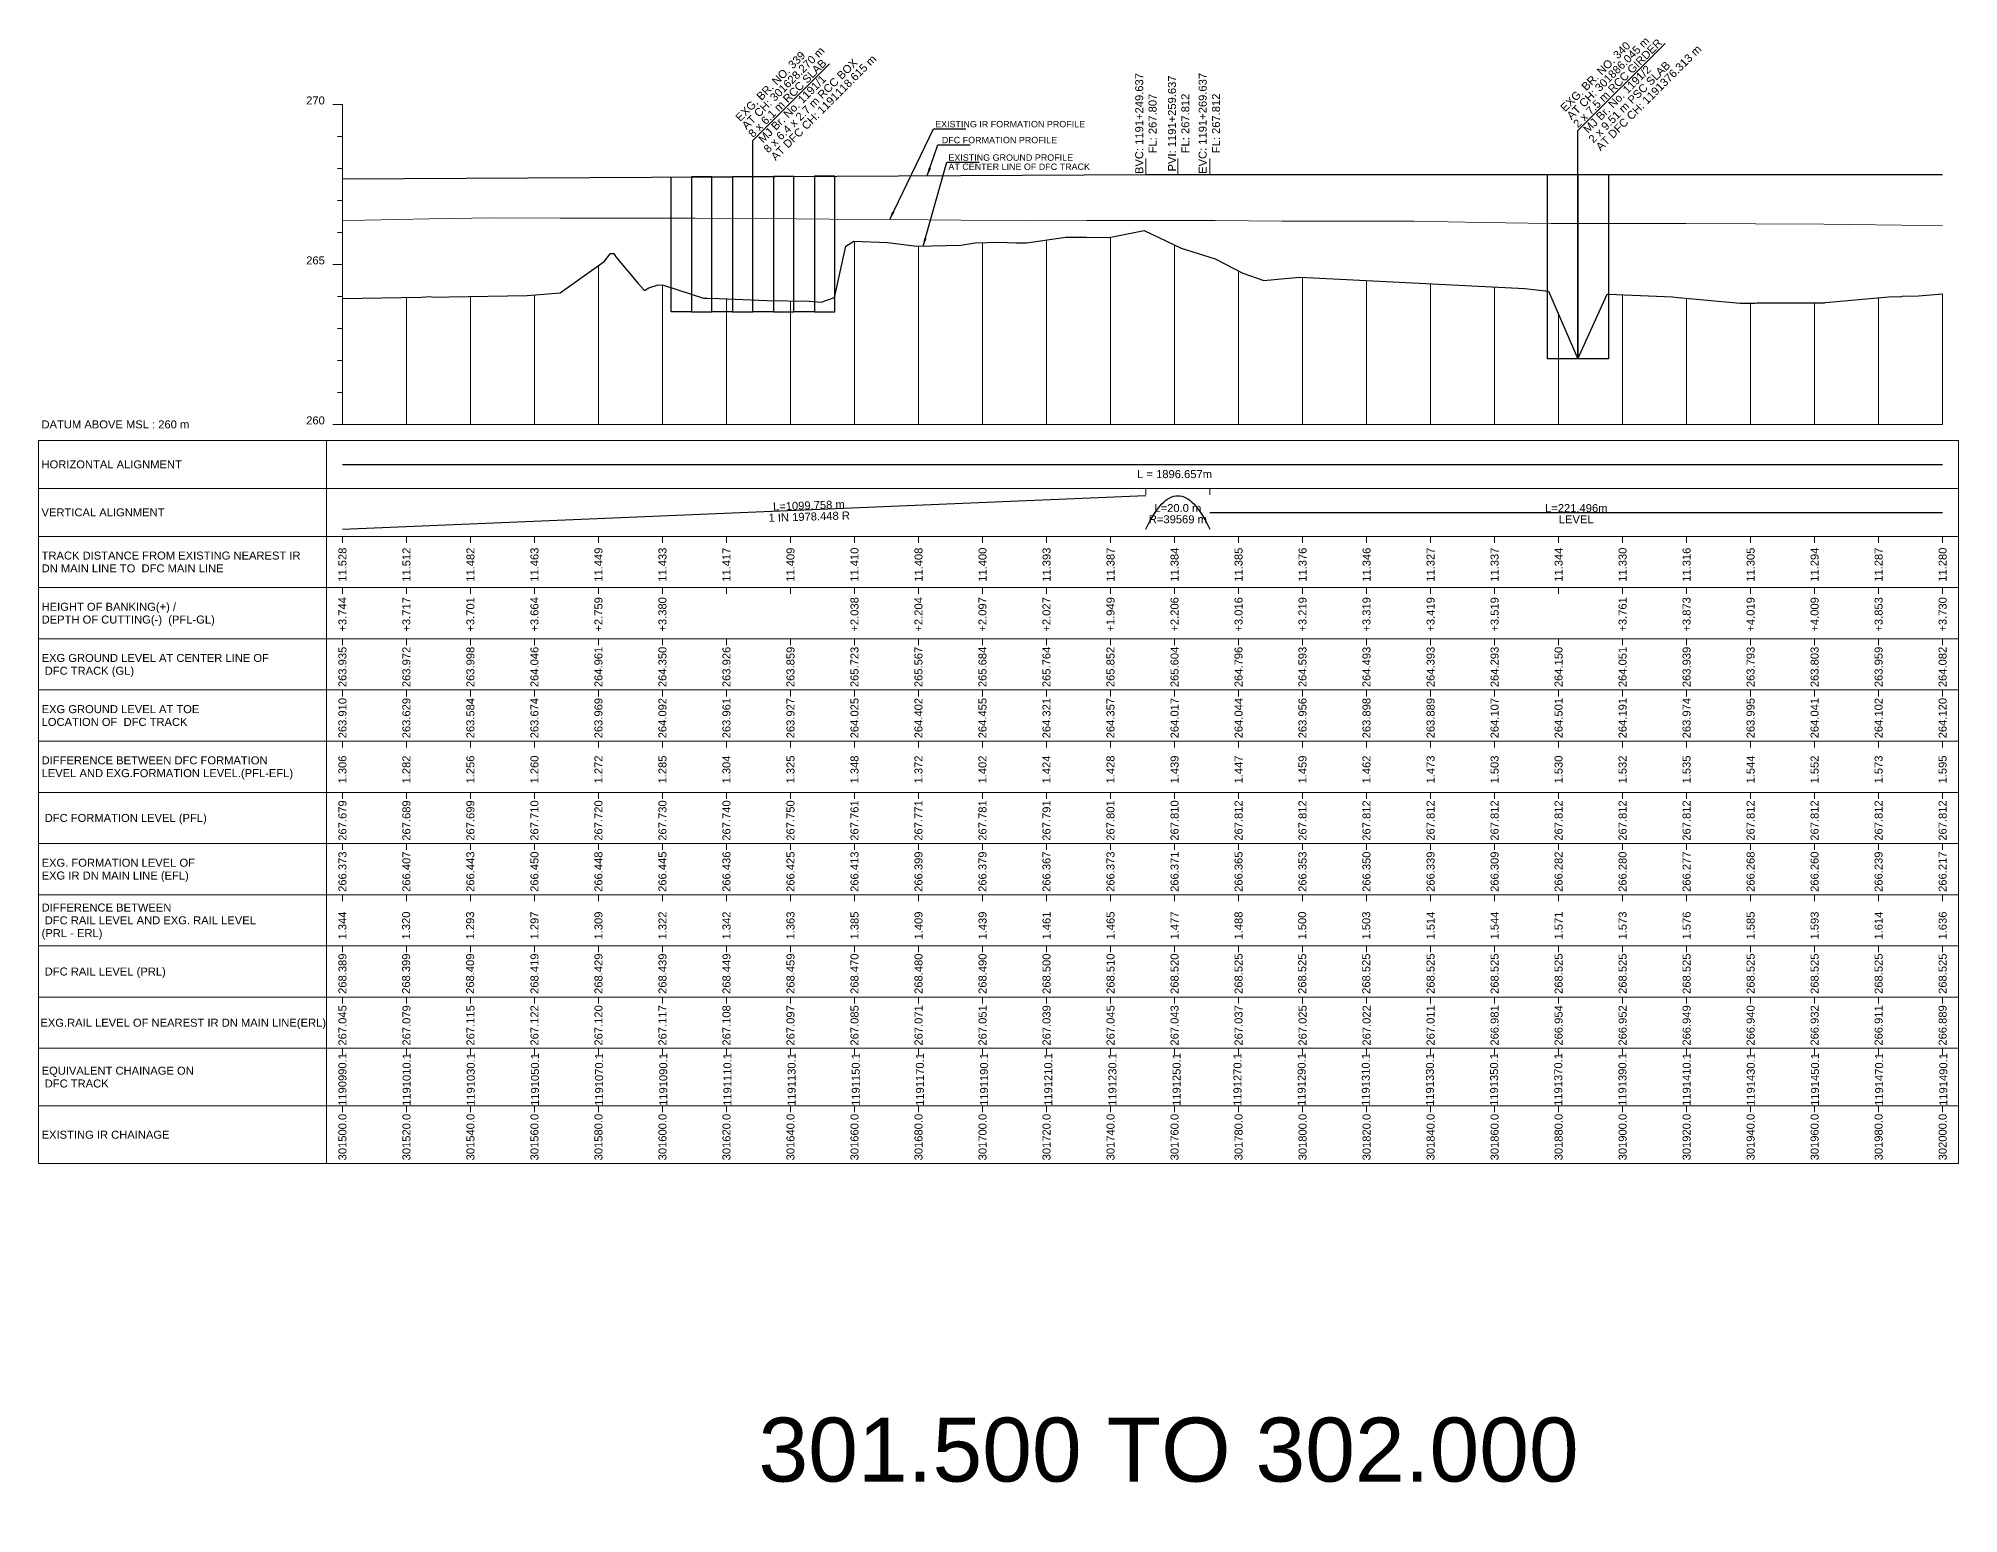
# Model space of a CAD drawing. Header units: metres. Extents: x 4905 to 19505, y -12340 to -11876.
# Drawn here: x 6905 to 7505, y -12340 to -11879 of the extents above; entities that cross this region are included whole.
import ezdxf
from ezdxf.enums import TextEntityAlignment as Align

# ---------------------------------------------------------------- set-up
doc = ezdxf.new("R2010")
doc.units = ezdxf.units.M
doc.header["$MEASUREMENT"] = 0
doc.layers.get('0').update_dxf_attribs({"lineweight": 0})
for name, color, linetype, lineweight in [('C-PROF-LABL-DG', 1, 'Continuous', 25), ('LS BRIDGE INDICATION', 10, 'Continuous', 30), ('LS BVC-PVI-EVC TEXT', 10, 'Continuous', 0), ('LS CUT FILL', 10, 'Continuous', 0), ('LS DATUM', 7, 'Continuous', 0), ('LS DATUM X', 7, 'Continuous', 0), ('LS DATUM Y', 7, 'Continuous', 0), ('LS DIFF. EXG.RL & PRO. RL', 10, 'Continuous', 0), ('LS DIFF. PFL & EFL', 10, 'Continuous', 0), ('LS EXG GL', 7, 'Continuous', 0), ('LS EXG IR CH', 7, 'Continuous', 0), ('LS EXG RL', 7, 'Continuous', 0), ('LS EXG. FL', 7, 'Continuous', 0), ('LS EXG. GL', 7, 'Continuous', 0), ('LS EXG. GL AT PRO. TOE', 7, 'Continuous', 0), ('LS EXG. IR CH', 7, 'Continuous', 0), ('LS EXG. RL', 7, 'Continuous', 0), ('LS FRAME', 7, 'Continuous', 0), ('LS PFL-EFL', 10, 'Continuous', 0), ('LS PRL-ERL', 10, 'Continuous', 0), ('LS PRO FL', 10, 'Continuous', 0), ('LS PRO. CUT & FILL', 10, 'Continuous', 0), ('LS PRO. DFCC CH', 10, 'Continuous', 0), ('LS PRO. FL', 10, 'Continuous', 0), ('LS PRO. RL', 10, 'Continuous', 0), ('LS PROFILE EXG FL', 7, 'Continuous', 25), ('LS PROFILE EXG GL', 7, 'Continuous', 30), ('LS PROFILE PRO FL', 1, 'Continuous', 30), ('LS TICKS', 7, 'Continuous', 0), ('LS TRACK CENTER', 10, 'Continuous', 0), ("LS TRACK CENTER's", 10, 'Continuous', 0), ('Profile Grid', 7, 'Continuous', 0)]:
    doc.layers.add(name, color=color, linetype=linetype, lineweight=lineweight)
for name, color, linetype in [("LS BRIDGE'S", 7, 'Continuous'), ('LS HORIZONTAL ALIGNMENT', 10, 'Continuous'), ('LS VERTICAL ALIGNMENT', 10, 'Continuous'), ('ref text', 3, 'Continuous')]:
    doc.layers.add(name, color=color, linetype=linetype)
doc.styles.add('Arial', font='arial.ttf')
doc.styles.get("Standard").update_dxf_attribs({"font": 'arial.ttf'})
doc.styles.add('Style-Arial', font='arial.ttf')
doc.styles.add('StyleArial', font='arial.ttf')
doc.dimstyles.get("Standard").update_dxf_attribs({"dimtxt": 0.18, "dimasz": 0.18, "dimexe": 0.18, "dimexo": 0.0625, "dimgap": 0.09, "dimtad": 0, "dimtih": 1, "dimtoh": 1, "dimdec": 4, "dimzin": 0, "dimdsep": 46, "dimtxsty": 'Standard', "dimcen": 0.09, "dimadec": 0, "dimazin": 0, "dimtfac": 1, "dimtdec": 4, "dimtofl": 0, "dimtmove": 0, "dimatfit": 3, "dimfxl": 1, "dimtolj": 1, "dimtzin": 0, "dimarcsym": 0})

msp = doc.modelspace()

# ---------------------------------------------------------------- linework, layer by layer
msp.add_lwpolyline([(6905, -12005), (6995, -12005)])
at = {"layer": 'LS BRIDGE INDICATION'}
for points in [[(7102.67, -11922.69), (7109.07, -11922.65), (7109.07, -11964.82), (7102.67, -11964.82)], [(7109.07, -11964.82), (7115.47, -11964.82), (7115.47, -11922.62), (7109.07, -11922.65)], [(7115.47, -11922.62), (7121.87, -11922.59), (7121.87, -11964.82), (7115.47, -11964.82)], [(7121.87, -11964.82), (7128.27, -11964.82), (7128.27, -11922.56), (7121.87, -11922.59)], [(7128.27, -11922.56), (7134.67, -11922.52), (7134.67, -11964.82), (7128.27, -11964.82)], [(7134.67, -11964.82), (7141.07, -11964.82), (7141.07, -11922.49), (7134.67, -11922.52)], [(7141.07, -11922.49), (7147.47, -11922.46), (7147.47, -11964.82), (7141.07, -11964.82)], [(7147.47, -11964.82), (7153.87, -11964.82), (7153.87, -11922.43), (7147.47, -11922.46)], [(7376.51, -11921.88), (7386.04, -11921.88), (7386.04, -11979.53), (7376.51, -11979.53)], [(7386.04, -11921.88), (7395.58, -11921.88), (7395.58, -11979.53), (7386.04, -11979.53)]]:
    msp.add_lwpolyline(points, close=True, dxfattribs=at)
at = {"layer": "LS BRIDGE'S"}
for points in [[(7386.04, -11926.83), (7386.04, -11908.18), (7413.32, -11880.91)], [(7128.27, -11964.82), (7128.27, -11911.24), (7152.16, -11887.36)]]:
    msp.add_lwpolyline(points, dxfattribs=at)
at = {"layer": 'LS BVC-PVI-EVC TEXT'}
for p, q in [((7251.04, -11921.93), (7251.04, -11916.93)), ((7261.04, -11921.88), (7261.04, -11916.88)), ((7271.04, -11921.88), (7271.04, -11916.88))]:
    msp.add_line(p, q, dxfattribs=at)
at = {"layer": 'LS DATUM X', "color": 7, "linetype": 'Continuous', "lineweight": 0}
msp.add_line((7000, -12000), (7499.99, -12000), dxfattribs=at)
at = {"layer": 'LS DATUM Y', "color": 7, "linetype": 'Continuous', "lineweight": 0}
for p, q in [((6997, -11900), (7000, -11900)), ((6997, -11900), (7000, -11900)), ((7000, -12000), (7000, -11900)), ((6998.5, -11910), (7000, -11910)), ((6998.5, -11920), (7000, -11920)), ((6998.5, -11930), (7000, -11930)), ((6998.5, -11940), (7000, -11940)), ((6997, -11950), (7000, -11950)), ((6998.5, -11960), (7000, -11960)), ((6998.5, -11970), (7000, -11970)), ((6998.5, -11980), (7000, -11980)), ((6998.5, -11990), (7000, -11990)), ((6997, -12000), (7000, -12000))]:
    msp.add_line(p, q, dxfattribs=at)
at = {"layer": 'LS FRAME'}
for points in [[(6995, -12231), (6905, -12231), (6905, -12005)], [(6995, -12020), (6905, -12020)], [(6995, -12035), (6905, -12035)], [(6995, -12051), (6905, -12051)], [(6905, -12051), (6995, -12051)], [(6995, -12067), (6905, -12067)], [(6905, -12067), (6995, -12067)], [(6995, -12083), (6905, -12083)], [(6905, -12083), (6995, -12083)], [(6995, -12099), (6905, -12099)], [(6995, -12115), (6905, -12115)], [(6905, -12115), (6995, -12115)], [(6995, -12131), (6905, -12131)], [(6905, -12131), (6995, -12131)], [(6995, -12147), (6905, -12147)], [(6905, -12147), (6995, -12147)], [(6995, -12163), (6905, -12163)], [(6905, -12163), (6995, -12163)], [(6995, -12179), (6905, -12179)], [(6995, -12195), (6905, -12195)], [(6995, -12213), (6905, -12213)]]:
    msp.add_lwpolyline(points, dxfattribs=at)
at = {"layer": 'LS FRAME', "color": 7, "linetype": 'Continuous', "lineweight": 0, "flags": 128}
for points in [[(6995, -12020), (7504.99, -12020), (7504.99, -12005), (6995, -12005), (6995, -12020)], [(6995, -12035), (7504.99, -12035), (7504.99, -12020), (6995, -12020), (6995, -12035)], [(6995, -12051), (7504.99, -12051), (7504.99, -12035), (6995, -12035), (6995, -12051)], [(6995, -12067), (7504.99, -12067), (7504.99, -12051), (6995, -12051), (6995, -12067)], [(6995, -12083), (7504.99, -12083), (7504.99, -12067), (6995, -12067), (6995, -12083)], [(6995, -12099), (7504.99, -12099), (7504.99, -12083), (6995, -12083), (6995, -12099)], [(6995, -12115), (7504.99, -12115), (7504.99, -12099), (6995, -12099), (6995, -12115)], [(6995, -12131), (7504.99, -12131), (7504.99, -12115), (6995, -12115), (6995, -12131)], [(6995, -12147), (7504.99, -12147), (7504.99, -12131), (6995, -12131), (6995, -12147)], [(6995, -12163), (7504.99, -12163), (7504.99, -12147), (6995, -12147), (6995, -12163)], [(6995, -12179), (7504.99, -12179), (7504.99, -12163), (6995, -12163), (6995, -12179)], [(6995, -12195), (7504.99, -12195), (7504.99, -12179), (6995, -12179), (6995, -12195)], [(6995, -12213), (7504.99, -12213), (7504.99, -12195), (6995, -12195), (6995, -12213)], [(6995, -12231), (7504.99, -12231), (7504.99, -12213), (6995, -12213), (6995, -12231)]]:
    msp.add_lwpolyline(points, close=True, dxfattribs=at)
at = {"layer": 'LS HORIZONTAL ALIGNMENT', "flags": 128}
msp.add_lwpolyline([(7000, -12012.5), (7499.99, -12012.5)], dxfattribs=at)
at = {"layer": 'LS PROFILE EXG FL', "lineweight": 0}
msp.add_lwpolyline([(7000, -11936.27), (7007.04, -11936.17), (7027.23, -11935.8), (7047.12, -11935.44), (7068.08, -11935.55), (7088.31, -11935.5), (7110.21, -11935.6), (7131.16, -11935.7), (7152.33, -11935.83), (7172.86, -11935.95), (7193.29, -11936.14), (7213.19, -11936.37), (7232.54, -11936.27), (7251.99, -11936.29), (7272.69, -11936.3), (7293.6, -11936.46), (7314.21, -11936.5), (7334.81, -11936.53), (7356.26, -11936.86), (7377.66, -11937.18), (7419.78, -11937.23), (7441.5, -11937.33), (7462.85, -11937.42), (7487.1, -11937.69), (7500, -11937.83)], dxfattribs=at)
at = {"layer": 'LS PROFILE EXG GL', "flags": 128}
for points in [[(7000, -11960.65), (7024.63, -11960.19), (7026.1, -11960.16), (7027.25, -11959.98), (7028.58, -11960.2), (7033.23, -11960.12), (7057.77, -11959.73), (7057.77, -11959.73), (7068, -11958.84), (7081.77, -11949.14), (7081.77, -11949.14), (7083.79, -11946.64), (7084.78, -11946.58), (7085.45, -11947.66), (7092.45, -11956.02), (7094.34, -11958.18), (7095.69, -11957.33), (7098.69, -11956.42), (7100.34, -11956.52), (7112.81, -11960.53), (7113.96, -11960.6), (7117.68, -11960.64), (7132.59, -11961.29), (7145.82, -11961.52), (7149.56, -11961.82), (7153.73, -11960.36), (7157.3, -11944.34), (7159.81, -11942.76), (7170.34, -11943.13), (7170.34, -11943.13), (7179.5, -11944.34), (7193.27, -11943.99), (7197.72, -11943.22), (7197.72, -11943.22), (7205.24, -11943), (7210.45, -11943.25), (7213.75, -11943.27), (7213.75, -11943.27), (7226.07, -11941.47), (7232.52, -11941.51), (7232.52, -11941.51), (7232.52, -11941.51), (7239.56, -11941.56), (7250.55, -11939.42), (7262.07, -11944.96), (7262.07, -11944.96), (7272.67, -11948.27), (7272.67, -11948.27), (7281.32, -11952.72), (7287.95, -11954.99), (7287.95, -11954.99), (7293.36, -11954.53), (7299.22, -11954.03), (7369.5, -11957.55), (7373.12, -11957.97), (7375.89, -11958.29), (7376.24, -11958.33), (7376.89, -11958.36), (7386.04, -11979.53), (7395.19, -11959.29)], [(7395.19, -11959.3), (7395.32, -11959.31), (7395.62, -11959.29), (7395.62, -11959.29), (7415.6, -11960.17), (7417.35, -11960.38), (7436.77, -11962.08), (7436.77, -11962.08), (7436.79, -11962.08), (7441.44, -11962.07), (7441.92, -11962.05), (7441.92, -11962.05), (7463.1, -11961.96), (7463.1, -11961.96), (7463.36, -11961.95), (7484.22, -11960.01), (7484.22, -11960.01), (7486.97, -11960.1), (7487.49, -11959.93), (7492.47, -11959.79), (7499.99, -11959.18)]]:
    msp.add_lwpolyline(points, dxfattribs=at)
at = {"layer": 'LS PROFILE PRO FL', "flags": 128}
msp.add_lwpolyline([(7000, -11923.21), (7251.04, -11921.93), (7251.47, -11921.93), (7251.89, -11921.93), (7252.32, -11921.92), (7252.74, -11921.92), (7253.17, -11921.92), (7253.6, -11921.92), (7254.02, -11921.92), (7254.45, -11921.92), (7254.87, -11921.91), (7255.3, -11921.91), (7255.72, -11921.91), (7256.15, -11921.91), (7256.57, -11921.91), (7257, -11921.91), (7257.43, -11921.9), (7257.85, -11921.9), (7258.28, -11921.9), (7258.7, -11921.9), (7259.13, -11921.9), (7259.55, -11921.9), (7259.98, -11921.9), (7260.4, -11921.89), (7260.83, -11921.89), (7261.26, -11921.89), (7261.68, -11921.89), (7262.11, -11921.89), (7262.53, -11921.89), (7262.96, -11921.89), (7263.38, -11921.89), (7263.81, -11921.89), (7264.23, -11921.89), (7264.66, -11921.89), (7265.08, -11921.88), (7265.51, -11921.88), (7265.94, -11921.88), (7266.36, -11921.88), (7266.79, -11921.88), (7267.21, -11921.88), (7267.64, -11921.88), (7268.06, -11921.88), (7268.49, -11921.88), (7268.91, -11921.88), (7269.34, -11921.88), (7269.77, -11921.88), (7270.19, -11921.88), (7270.62, -11921.88), (7271.04, -11921.88), (7499.99, -11921.88)], dxfattribs=at)
at = {"layer": 'LS TICKS', "color": 7, "linetype": 'Continuous', "lineweight": 0, "flags": 128}
for points in [[(7251.04, -12022), (7251.04, -12020)], [(7271.04, -12022), (7271.04, -12020)], [(7000, -12037), (7000, -12035)], [(7019.98, -12037), (7019.98, -12035)], [(7039.98, -12037), (7039.98, -12035)], [(7059.99, -12037), (7059.99, -12035)], [(7079.99, -12037), (7079.99, -12035)], [(7099.99, -12037), (7099.99, -12035)], [(7119.99, -12037), (7119.99, -12035)], [(7140, -12037), (7140, -12035)], [(7160, -12037), (7160, -12035)], [(7179.99, -12037), (7179.99, -12035)], [(7199.99, -12037), (7199.99, -12035)], [(7219.99, -12037), (7219.99, -12035)], [(7239.99, -12037), (7239.99, -12035)], [(7260, -12037), (7260, -12035)], [(7280, -12037), (7280, -12035)], [(7299.98, -12037), (7299.98, -12035)], [(7319.98, -12037), (7319.98, -12035)], [(7340, -12037), (7340, -12035)], [(7360, -12037), (7360, -12035)], [(7379.99, -12037), (7379.99, -12035)], [(7399.99, -12037), (7399.99, -12035)], [(7419.99, -12037), (7419.99, -12035)], [(7439.99, -12037), (7439.99, -12035)], [(7459.99, -12037), (7459.99, -12035)], [(7479.99, -12037), (7479.99, -12035)], [(7499.99, -12037), (7499.99, -12035)], [(7000, -12053), (7000, -12051)], [(7019.98, -12053), (7019.98, -12051)], [(7039.98, -12053), (7039.98, -12051)], [(7059.99, -12053), (7059.99, -12051)], [(7079.99, -12053), (7079.99, -12051)], [(7099.99, -12053), (7099.99, -12051)], [(7119.99, -12053), (7119.99, -12051)], [(7140, -12053), (7140, -12051)], [(7160, -12053), (7160, -12051)], [(7179.99, -12053), (7179.99, -12051)], [(7199.99, -12053), (7199.99, -12051)], [(7219.99, -12053), (7219.99, -12051)], [(7239.99, -12053), (7239.99, -12051)], [(7260, -12053), (7260, -12051)], [(7280, -12053), (7280, -12051)], [(7299.98, -12053), (7299.98, -12051)], [(7319.98, -12053), (7319.98, -12051)], [(7340, -12053), (7340, -12051)], [(7360, -12053), (7360, -12051)], [(7379.99, -12053), (7379.99, -12051)], [(7399.99, -12053), (7399.99, -12051)], [(7419.99, -12053), (7419.99, -12051)], [(7439.99, -12053), (7439.99, -12051)], [(7459.99, -12053), (7459.99, -12051)], [(7479.99, -12053), (7479.99, -12051)], [(7499.99, -12053), (7499.99, -12051)], [(7000, -12069), (7000, -12067)], [(7019.98, -12069), (7019.98, -12067)], [(7039.98, -12069), (7039.98, -12067)], [(7059.99, -12069), (7059.99, -12067)], [(7079.99, -12069), (7079.99, -12067)], [(7099.99, -12069), (7099.99, -12067)], [(7119.99, -12069), (7119.99, -12067)], [(7140, -12069), (7140, -12067)], [(7160, -12069), (7160, -12067)], [(7179.99, -12069), (7179.99, -12067)], [(7199.99, -12069), (7199.99, -12067)], [(7219.99, -12069), (7219.99, -12067)], [(7239.99, -12069), (7239.99, -12067)], [(7260, -12069), (7260, -12067)], [(7280, -12069), (7280, -12067)], [(7299.98, -12069), (7299.98, -12067)], [(7319.98, -12069), (7319.98, -12067)], [(7340, -12069), (7340, -12067)], [(7360, -12069), (7360, -12067)], [(7379.99, -12069), (7379.99, -12067)], [(7399.99, -12069), (7399.99, -12067)], [(7419.99, -12069), (7419.99, -12067)], [(7439.99, -12069), (7439.99, -12067)], [(7459.99, -12069), (7459.99, -12067)], [(7479.99, -12069), (7479.99, -12067)], [(7499.99, -12069), (7499.99, -12067)], [(7000, -12085), (7000, -12083)], [(7019.98, -12085), (7019.98, -12083)], [(7039.98, -12085), (7039.98, -12083)], [(7059.99, -12085), (7059.99, -12083)], [(7079.99, -12085), (7079.99, -12083)], [(7099.99, -12085), (7099.99, -12083)], [(7119.99, -12085), (7119.99, -12083)], [(7140, -12085), (7140, -12083)], [(7160, -12085), (7160, -12083)], [(7179.99, -12085), (7179.99, -12083)], [(7199.99, -12085), (7199.99, -12083)], [(7219.99, -12085), (7219.99, -12083)], [(7239.99, -12085), (7239.99, -12083)], [(7260, -12085), (7260, -12083)], [(7280, -12085), (7280, -12083)], [(7299.98, -12085), (7299.98, -12083)], [(7319.98, -12085), (7319.98, -12083)], [(7340, -12085), (7340, -12083)], [(7360, -12085), (7360, -12083)], [(7379.99, -12085), (7379.99, -12083)], [(7399.99, -12085), (7399.99, -12083)], [(7419.99, -12085), (7419.99, -12083)], [(7439.99, -12085), (7439.99, -12083)], [(7459.99, -12085), (7459.99, -12083)], [(7479.99, -12085), (7479.99, -12083)], [(7499.99, -12085), (7499.99, -12083)], [(7000, -12101), (7000, -12099)], [(7019.98, -12101), (7019.98, -12099)], [(7039.98, -12101), (7039.98, -12099)], [(7059.99, -12101), (7059.99, -12099)], [(7079.99, -12101), (7079.99, -12099)], [(7099.99, -12101), (7099.99, -12099)], [(7119.99, -12101), (7119.99, -12099)], [(7140, -12101), (7140, -12099)], [(7160, -12101), (7160, -12099)], [(7179.99, -12101), (7179.99, -12099)], [(7199.99, -12101), (7199.99, -12099)], [(7219.99, -12101), (7219.99, -12099)], [(7239.99, -12101), (7239.99, -12099)], [(7260, -12101), (7260, -12099)], [(7280, -12101), (7280, -12099)], [(7299.98, -12101), (7299.98, -12099)], [(7319.98, -12101), (7319.98, -12099)], [(7340, -12101), (7340, -12099)], [(7360, -12101), (7360, -12099)], [(7379.99, -12101), (7379.99, -12099)], [(7399.99, -12101), (7399.99, -12099)], [(7419.99, -12101), (7419.99, -12099)], [(7439.99, -12101), (7439.99, -12099)], [(7459.99, -12101), (7459.99, -12099)], [(7479.99, -12101), (7479.99, -12099)], [(7499.99, -12101), (7499.99, -12099)], [(7000, -12117), (7000, -12115)], [(7019.98, -12117), (7019.98, -12115)], [(7039.98, -12117), (7039.98, -12115)], [(7059.99, -12117), (7059.99, -12115)], [(7079.99, -12117), (7079.99, -12115)], [(7099.99, -12117), (7099.99, -12115)], [(7119.99, -12117), (7119.99, -12115)], [(7140, -12117), (7140, -12115)], [(7160, -12117), (7160, -12115)], [(7179.99, -12117), (7179.99, -12115)], [(7199.99, -12117), (7199.99, -12115)], [(7219.99, -12117), (7219.99, -12115)], [(7239.99, -12117), (7239.99, -12115)], [(7260, -12117), (7260, -12115)], [(7280, -12117), (7280, -12115)], [(7299.98, -12117), (7299.98, -12115)], [(7319.98, -12117), (7319.98, -12115)], [(7340, -12117), (7340, -12115)], [(7360, -12117), (7360, -12115)], [(7379.99, -12117), (7379.99, -12115)], [(7399.99, -12117), (7399.99, -12115)], [(7419.99, -12117), (7419.99, -12115)], [(7439.99, -12117), (7439.99, -12115)], [(7459.99, -12117), (7459.99, -12115)], [(7479.99, -12117), (7479.99, -12115)], [(7499.99, -12117), (7499.99, -12115)], [(7000, -12133), (7000, -12131)], [(7019.98, -12133), (7019.98, -12131)], [(7039.98, -12133), (7039.98, -12131)], [(7059.99, -12133), (7059.99, -12131)], [(7079.99, -12133), (7079.99, -12131)], [(7099.99, -12133), (7099.99, -12131)], [(7119.99, -12133), (7119.99, -12131)], [(7140, -12133), (7140, -12131)], [(7160, -12133), (7160, -12131)], [(7179.99, -12133), (7179.99, -12131)], [(7199.99, -12133), (7199.99, -12131)], [(7219.99, -12133), (7219.99, -12131)], [(7239.99, -12133), (7239.99, -12131)], [(7260, -12133), (7260, -12131)], [(7280, -12133), (7280, -12131)], [(7299.98, -12133), (7299.98, -12131)], [(7319.98, -12133), (7319.98, -12131)], [(7340, -12133), (7340, -12131)], [(7360, -12133), (7360, -12131)], [(7379.99, -12133), (7379.99, -12131)], [(7399.99, -12133), (7399.99, -12131)], [(7419.99, -12133), (7419.99, -12131)], [(7439.99, -12133), (7439.99, -12131)], [(7459.99, -12133), (7459.99, -12131)], [(7479.99, -12133), (7479.99, -12131)], [(7499.99, -12133), (7499.99, -12131)], [(7000, -12149), (7000, -12147)], [(7019.98, -12149), (7019.98, -12147)], [(7039.98, -12149), (7039.98, -12147)], [(7059.99, -12149), (7059.99, -12147)], [(7079.99, -12149), (7079.99, -12147)], [(7099.99, -12149), (7099.99, -12147)], [(7119.99, -12149), (7119.99, -12147)], [(7140, -12149), (7140, -12147)], [(7160, -12149), (7160, -12147)], [(7179.99, -12149), (7179.99, -12147)], [(7199.99, -12149), (7199.99, -12147)], [(7219.99, -12149), (7219.99, -12147)], [(7239.99, -12149), (7239.99, -12147)], [(7260, -12149), (7260, -12147)], [(7280, -12149), (7280, -12147)], [(7299.98, -12149), (7299.98, -12147)], [(7319.98, -12149), (7319.98, -12147)], [(7340, -12149), (7340, -12147)], [(7360, -12149), (7360, -12147)], [(7379.99, -12149), (7379.99, -12147)], [(7399.99, -12149), (7399.99, -12147)], [(7419.99, -12149), (7419.99, -12147)], [(7439.99, -12149), (7439.99, -12147)], [(7459.99, -12149), (7459.99, -12147)], [(7479.99, -12149), (7479.99, -12147)], [(7499.99, -12149), (7499.99, -12147)], [(7000, -12165), (7000, -12163)], [(7019.98, -12165), (7019.98, -12163)], [(7039.98, -12165), (7039.98, -12163)], [(7059.99, -12165), (7059.99, -12163)], [(7079.99, -12165), (7079.99, -12163)], [(7099.99, -12165), (7099.99, -12163)], [(7119.99, -12165), (7119.99, -12163)], [(7140, -12165), (7140, -12163)], [(7160, -12165), (7160, -12163)], [(7179.99, -12165), (7179.99, -12163)], [(7199.99, -12165), (7199.99, -12163)], [(7219.99, -12165), (7219.99, -12163)], [(7239.99, -12165), (7239.99, -12163)], [(7260, -12165), (7260, -12163)], [(7280, -12165), (7280, -12163)], [(7299.98, -12165), (7299.98, -12163)], [(7319.98, -12165), (7319.98, -12163)], [(7340, -12165), (7340, -12163)], [(7360, -12165), (7360, -12163)], [(7379.99, -12165), (7379.99, -12163)], [(7399.99, -12165), (7399.99, -12163)], [(7419.99, -12165), (7419.99, -12163)], [(7439.99, -12165), (7439.99, -12163)], [(7459.99, -12165), (7459.99, -12163)], [(7479.99, -12165), (7479.99, -12163)], [(7499.99, -12165), (7499.99, -12163)], [(7000, -12181), (7000, -12179)], [(7019.98, -12181), (7019.98, -12179)], [(7039.98, -12181), (7039.98, -12179)], [(7059.99, -12181), (7059.99, -12179)], [(7079.99, -12181), (7079.99, -12179)], [(7099.99, -12181), (7099.99, -12179)], [(7119.99, -12181), (7119.99, -12179)], [(7140, -12181), (7140, -12179)], [(7160, -12181), (7160, -12179)], [(7179.99, -12181), (7179.99, -12179)], [(7199.99, -12181), (7199.99, -12179)], [(7219.99, -12181), (7219.99, -12179)], [(7239.99, -12181), (7239.99, -12179)], [(7260, -12181), (7260, -12179)], [(7280, -12181), (7280, -12179)], [(7299.98, -12181), (7299.98, -12179)], [(7319.98, -12181), (7319.98, -12179)], [(7340, -12181), (7340, -12179)], [(7360, -12181), (7360, -12179)], [(7379.99, -12181), (7379.99, -12179)], [(7399.99, -12181), (7399.99, -12179)], [(7419.99, -12181), (7419.99, -12179)], [(7439.99, -12181), (7439.99, -12179)], [(7459.99, -12181), (7459.99, -12179)], [(7479.99, -12181), (7479.99, -12179)], [(7499.99, -12181), (7499.99, -12179)], [(7000, -12197), (7000, -12195)], [(7019.98, -12197), (7019.98, -12195)], [(7039.98, -12197), (7039.98, -12195)], [(7059.99, -12197), (7059.99, -12195)], [(7079.99, -12197), (7079.99, -12195)], [(7099.99, -12197), (7099.99, -12195)], [(7119.99, -12197), (7119.99, -12195)], [(7140, -12197), (7140, -12195)], [(7160, -12197), (7160, -12195)], [(7179.99, -12197), (7179.99, -12195)], [(7199.99, -12197), (7199.99, -12195)], [(7219.99, -12197), (7219.99, -12195)], [(7239.99, -12197), (7239.99, -12195)], [(7260, -12197), (7260, -12195)], [(7280, -12197), (7280, -12195)], [(7299.98, -12197), (7299.98, -12195)], [(7319.98, -12197), (7319.98, -12195)], [(7340, -12197), (7340, -12195)], [(7360, -12197), (7360, -12195)], [(7379.99, -12197), (7379.99, -12195)], [(7399.99, -12197), (7399.99, -12195)], [(7419.99, -12197), (7419.99, -12195)], [(7439.99, -12197), (7439.99, -12195)], [(7459.99, -12197), (7459.99, -12195)], [(7479.99, -12197), (7479.99, -12195)], [(7499.99, -12197), (7499.99, -12195)], [(7000, -12215), (7000, -12213)], [(7019.98, -12215), (7019.98, -12213)], [(7039.98, -12215), (7039.98, -12213)], [(7059.99, -12215), (7059.99, -12213)], [(7079.99, -12215), (7079.99, -12213)], [(7099.99, -12215), (7099.99, -12213)], [(7119.99, -12215), (7119.99, -12213)], [(7140, -12215), (7140, -12213)], [(7160, -12215), (7160, -12213)], [(7179.99, -12215), (7179.99, -12213)], [(7199.99, -12215), (7199.99, -12213)], [(7219.99, -12215), (7219.99, -12213)], [(7239.99, -12215), (7239.99, -12213)], [(7260, -12215), (7260, -12213)], [(7280, -12215), (7280, -12213)], [(7299.98, -12215), (7299.98, -12213)], [(7319.98, -12215), (7319.98, -12213)], [(7340, -12215), (7340, -12213)], [(7360, -12215), (7360, -12213)], [(7379.99, -12215), (7379.99, -12213)], [(7399.99, -12215), (7399.99, -12213)], [(7419.99, -12215), (7419.99, -12213)], [(7439.99, -12215), (7439.99, -12213)], [(7459.99, -12215), (7459.99, -12213)], [(7479.99, -12215), (7479.99, -12213)], [(7499.99, -12215), (7499.99, -12213)]]:
    msp.add_lwpolyline(points, dxfattribs=at)
at = {"layer": 'LS VERTICAL ALIGNMENT', "flags": 128}
for points in [[(7000, -12032.75), (7251.04, -12022.25)], [(7251.04, -12032.75), (7251.67, -12031.48), (7252.29, -12030.29), (7252.92, -12029.18), (7253.54, -12028.16), (7254.17, -12027.21), (7254.79, -12026.35), (7255.42, -12025.57), (7256.04, -12024.87), (7256.67, -12024.26), (7257.29, -12023.73), (7257.92, -12023.28), (7258.54, -12022.91), (7259.17, -12022.62), (7259.79, -12022.41), (7260.42, -12022.29), (7261.67, -12022.29), (7262.29, -12022.41), (7262.92, -12022.62), (7263.54, -12022.91), (7264.17, -12023.28), (7264.79, -12023.73), (7265.42, -12024.26), (7266.04, -12024.87), (7266.67, -12025.57), (7267.29, -12026.35), (7267.92, -12027.21), (7268.54, -12028.16), (7269.17, -12029.18), (7269.79, -12030.29), (7270.42, -12031.48), (7271.04, -12032.75)], [(7271.04, -12027.5), (7499.99, -12027.5)]]:
    msp.add_lwpolyline(points, dxfattribs=at)
at = {"layer": 'Profile Grid', "flags": 128}
for points in [[(7160, -12000), (7160, -11942.77)], [(7179.99, -12000), (7179.99, -11944.33)], [(7199.99, -12000), (7199.99, -11943.16)], [(7219.99, -12000), (7219.99, -11942.36)], [(7239.99, -12000), (7239.99, -11941.48)], [(7260, -12000), (7260, -11943.96)], [(7079.99, -12000), (7079.99, -11950.39)], [(7099.99, -12000), (7099.99, -11956.5)], [(7280, -12000), (7280, -11952.04)], [(7299.98, -12000), (7299.98, -11954.07)], [(7319.98, -12000), (7319.98, -11955.07)], [(7340, -12000), (7340, -11956.07)], [(7360, -12000), (7360, -11957.07)], [(7019.98, -12000), (7019.98, -11960.28)], [(7039.98, -12000), (7039.98, -11960.02)], [(7059.99, -12000), (7059.99, -11959.54)], [(7119.99, -12000), (7119.99, -11960.74)], [(7140, -12000), (7140, -11961.41)], [(7399.99, -12000), (7399.99, -11959.49)], [(7419.99, -12000), (7419.99, -11960.61)], [(7439.99, -12000), (7439.99, -11962.07)], [(7459.99, -12000), (7459.99, -11961.97)], [(7479.99, -12000), (7479.99, -11960.41)], [(7499.99, -12000), (7499.99, -11959.18)], [(7379.99, -12000), (7379.99, -11965.52)], [(7000, -12000), (7000, -11969.87)]]:
    msp.add_lwpolyline(points, dxfattribs=at)

# ---------------------------------------------------------------- texts
at = {"layer": 'C-PROF-LABL-DG', "color": 1, "linetype": 'Continuous', "lineweight": 25, "char_height": 2.5, "attachment_point": 5, "rotation": 90, "style": 'Arial'}
for s, insert in [('BVC: 1191+249.637\\PFL: 267.807', (7251.07, -11905.98)), ('PVI: 1191+259.637\\PFL: 267.812', (7261.3, -11905.95)), ('EVC: 1191+269.637\\PFL: 267.812', (7270.89, -11905.93))]:
    msp.add_mtext(s, dxfattribs=dict(at, insert=insert))
at = {"layer": "LS BRIDGE'S"}
for s, p in [('AT CH: 301886.045 m', (7384.07, -11904.97)), ('2 x 7.5 m RCC GIRDER', (7386.07, -11907.47)), ('EXG. BR. NO. 339', (7124.29, -11905.53)), ('AT CH: 301628.270 m', (7126.29, -11908.03)), ('8 x 6.1 m RCC SLAB', (7128.29, -11910.53)), ('EXG. BR. NO. 340', (7382.07, -11902.47))]:
    msp.add_text(s, height=2.5, rotation=45, dxfattribs=at).set_placement(p)
at = {"layer": "LS BRIDGE'S", "color": 10}
for s, p in [('8 x 6.4 x 2.7 m RCC BOX', (7133.07, -11915.34)), ('AT DFC CH: 1191118.615 m', (7135.37, -11917.74)), ('AT DFC CH: 1191376.313 m', (7393.14, -11914.68)), (' MJ Br. No. 1191/1', (7130.77, -11912.94)), (' MJ Br. No. 1191/2', (7388.54, -11909.88)), ('2 x 9.51 m PSC SLAB', (7390.84, -11912.28))]:
    msp.add_text(s, height=2.5, rotation=45, dxfattribs=at).set_placement(p)
at = {"layer": 'LS CUT FILL', "style": 'Style-Arial'}
for s, p in [('+3.744', (7000, -12054)), ('+3.717', (7019.98, -12054)), ('+3.701', (7039.98, -12054)), ('+3.664', (7059.99, -12054)), ('+2.759', (7079.99, -12054)), ('+3.380', (7099.99, -12054)), ('+2.038', (7160, -12054)), ('+2.204', (7179.99, -12054)), ('+2.097', (7199.99, -12054)), ('+2.027', (7219.99, -12054)), ('+1.949', (7239.99, -12054)), ('+2.206', (7260, -12054)), ('+3.016', (7280, -12054)), ('+3.219', (7299.98, -12054)), ('+3.319', (7319.98, -12054)), ('+3.419', (7340, -12054)), ('+3.519', (7360, -12054)), ('+3.761', (7399.99, -12054)), ('+3.873', (7419.99, -12054)), ('+4.019', (7439.99, -12054)), ('+4.009', (7459.99, -12054)), ('+3.853', (7479.99, -12054)), ('+3.730', (7499.99, -12054))]:
    msp.add_text(s, height=2.5, rotation=90, dxfattribs=at).set_placement(p, align=Align.MIDDLE_RIGHT)
at = {"layer": 'LS DATUM', "color": 7, "style": 'StyleArial'}
msp.add_text('DATUM ABOVE MSL : 260 m', height=2.5, rotation=0.00003, dxfattribs=at).set_placement((6905.97, -12000), align=Align.MIDDLE_LEFT)
at = {"layer": 'LS DATUM Y', "color": 7, "lineweight": 0, "style": 'Style-Arial'}
for s, p in [('270', (6994.5, -11900)), ('270', (6994.5, -11900)), ('265', (6994.5, -11950)), ('260', (6994.5, -12000))]:
    msp.add_text(s, height=2.5, dxfattribs=at).set_placement(p, align=Align.RIGHT)
at = {"layer": 'LS DIFF. EXG.RL & PRO. RL', "color": 10, "style": 'StyleArial'}
for s, p in [('DIFFERENCE BETWEEN ', (6906, -12151)), (' DFC RAIL LEVEL AND EXG. RAIL LEVEL ', (6906, -12155)), ('(PRL - ERL)', (6906, -12159))]:
    msp.add_text(s, height=2.5, rotation=0.00003, dxfattribs=at).set_placement(p, align=Align.MIDDLE_LEFT)
at = {"layer": 'LS DIFF. PFL & EFL', "color": 10, "style": 'StyleArial'}
for s, p in [('DIFFERENCE BETWEEN DFC FORMATION ', (6906, -12105)), ('LEVEL AND EXG.FORMATION LEVEL.(PFL-EFL)', (6906, -12109))]:
    msp.add_text(s, height=2.5, rotation=0.00003, dxfattribs=at).set_placement(p, align=Align.MIDDLE_LEFT)
at = {"layer": 'LS EXG GL', "style": 'Style-Arial'}
for s, p in [('263.935', (7000, -12069.5)), ('263.972', (7019.98, -12069.5)), ('263.998', (7039.98, -12069.5)), ('264.046', (7059.99, -12069.5)), ('264.961', (7079.99, -12069.5)), ('264.350', (7099.99, -12069.5)), ('263.926', (7119.99, -12069.5)), ('263.859', (7140, -12069.5)), ('265.723', (7160, -12069.5)), ('265.567', (7179.99, -12069.5)), ('265.684', (7199.99, -12069.5)), ('265.764', (7219.99, -12069.5)), ('265.852', (7239.99, -12069.5)), ('265.604', (7260, -12069.5)), ('264.796', (7280, -12069.5)), ('264.593', (7299.98, -12069.5)), ('264.493', (7319.98, -12069.5)), ('264.393', (7340, -12069.5)), ('264.293', (7360, -12069.5)), ('264.150', (7379.99, -12069.5)), ('264.051', (7399.99, -12069.5)), ('263.939', (7419.99, -12069.5)), ('263.793', (7439.99, -12069.5)), ('263.803', (7459.99, -12069.5)), ('263.959', (7479.99, -12069.5)), ('264.082', (7499.99, -12069.5))]:
    msp.add_text(s, height=2.5, rotation=90, dxfattribs=at).set_placement(p, align=Align.MIDDLE_RIGHT)
at = {"layer": 'LS EXG IR CH', "lineweight": 0, "style": 'Style-Arial'}
for s, p in [('301500.0', (7000, -12215.47)), ('301520.0', (7020, -12215.47)), ('301540.0', (7040, -12215.47)), ('301560.0', (7060, -12215.47)), ('301580.0', (7080, -12215.47)), ('301600.0', (7100, -12215.47)), ('301620.0', (7120, -12215.47)), ('301640.0', (7140, -12215.47)), ('301660.0', (7160, -12215.47)), ('301680.0', (7180, -12215.47)), ('301700.0', (7200, -12215.47)), ('301720.0', (7220, -12215.47)), ('301740.0', (7240, -12215.47)), ('301760.0', (7260, -12215.47)), ('301780.0', (7280, -12215.47)), ('301800.0', (7300, -12215.47)), ('301820.0', (7320, -12215.47)), ('301840.0', (7340, -12215.47)), ('301860.0', (7360, -12215.47)), ('301880.0', (7380, -12215.47)), ('301900.0', (7400, -12215.47)), ('301920.0', (7420, -12215.47)), ('301940.0', (7440, -12215.47)), ('301960.0', (7460, -12215.47)), ('301980.0', (7480, -12215.47)), ('302000.0', (7500, -12215.47))]:
    msp.add_text(s, height=2.5, rotation=90, dxfattribs=at).set_placement(p, align=Align.MIDDLE_RIGHT)
at = {"layer": 'LS EXG RL', "style": 'Style-Arial'}
for s, p in [('267.045', (7000, -12181.54)), ('267.079', (7020, -12181.54)), ('267.115', (7040, -12181.54)), ('267.122', (7060, -12181.54)), ('267.120', (7080, -12181.54)), ('267.117', (7100, -12181.54)), ('267.108', (7120, -12181.54)), ('267.097', (7140, -12181.54)), ('267.085', (7160, -12181.54)), ('267.071', (7180, -12181.54)), ('267.051', (7200, -12181.54)), ('267.039', (7220, -12181.54)), ('267.045', (7240, -12181.54)), ('267.043', (7260, -12181.54)), ('267.037', (7280, -12181.54)), ('267.025', (7300, -12181.54)), ('267.022', (7320, -12181.54)), ('267.011', (7340, -12181.54)), ('266.981', (7360, -12181.54)), ('266.954', (7380, -12181.54)), ('266.952', (7400, -12181.54)), ('266.949', (7420, -12181.54)), ('266.940', (7440, -12181.54)), ('266.932', (7460, -12181.54)), ('266.911', (7480, -12181.54)), ('266.889', (7500, -12181.54))]:
    msp.add_text(s, height=2.5, rotation=90, dxfattribs=at).set_placement(p, align=Align.MIDDLE_RIGHT)
at = {"layer": 'LS EXG. FL', "style": 'StyleArial'}
for s, p in [('EXG. FORMATION LEVEL OF', (6906, -12137)), ('EXG IR DN MAIN LINE (EFL)', (6906, -12141))]:
    msp.add_text(s, height=2.5, rotation=0.00003, dxfattribs=at).set_placement(p, align=Align.MIDDLE_LEFT)
at = {"layer": 'LS EXG. FL'}
for s, p in [('266.373', (7000, -12133.5)), ('266.407', (7019.98, -12133.5)), ('266.443', (7039.98, -12133.5)), ('266.450', (7059.99, -12133.5)), ('266.448', (7079.99, -12133.5)), ('266.445', (7099.99, -12133.5)), ('266.436', (7119.99, -12133.5)), ('266.425', (7140, -12133.5)), ('266.413', (7160, -12133.5)), ('266.399', (7179.99, -12133.5)), ('266.379', (7199.99, -12133.5)), ('266.367', (7219.99, -12133.5)), ('266.373', (7239.99, -12133.5)), ('266.371', (7260, -12133.5)), ('266.365', (7280, -12133.5)), ('266.353', (7299.98, -12133.5)), ('266.350', (7319.98, -12133.5)), ('266.339', (7340, -12133.5)), ('266.309', (7360, -12133.5)), ('266.282', (7379.99, -12133.5)), ('266.280', (7399.99, -12133.5)), ('266.277', (7419.99, -12133.5)), ('266.268', (7439.99, -12133.5)), ('266.260', (7459.99, -12133.5)), ('266.239', (7479.99, -12133.5)), ('266.217', (7499.99, -12133.5))]:
    msp.add_text(s, height=2.5, rotation=90, dxfattribs=at).set_placement(p, align=Align.MIDDLE_RIGHT)
at = {"layer": 'LS EXG. GL', "color": 7, "style": 'StyleArial'}
for s, p in [('EXG GROUND LEVEL AT CENTER LINE OF ', (6906, -12073)), (' DFC TRACK (GL)', (6906, -12077))]:
    msp.add_text(s, height=2.5, rotation=0.00003, dxfattribs=at).set_placement(p, align=Align.MIDDLE_LEFT)
at = {"layer": 'LS EXG. GL AT PRO. TOE', "color": 7, "style": 'StyleArial'}
for s, p in [('EXG GROUND LEVEL AT TOE', (6906, -12089)), ('LOCATION OF  DFC TRACK', (6906, -12093))]:
    msp.add_text(s, height=2.5, rotation=0.00003, dxfattribs=at).set_placement(p, align=Align.MIDDLE_LEFT)
at = {"layer": 'LS EXG. GL AT PRO. TOE'}
for s, p in [('263.910', (7000, -12085.5)), ('263.629', (7019.98, -12085.5)), ('263.584', (7039.98, -12085.5)), ('263.674', (7059.99, -12085.5)), ('263.969', (7079.99, -12085.5)), ('264.092', (7099.99, -12085.5)), ('263.961', (7119.99, -12085.5)), ('263.927', (7140, -12085.5)), ('264.025', (7160, -12085.5)), ('264.402', (7179.99, -12085.5)), ('264.455', (7199.99, -12085.5)), ('264.321', (7219.99, -12085.5)), ('264.357', (7239.99, -12085.5)), ('264.017', (7260, -12085.5)), ('264.044', (7280, -12085.5)), ('263.956', (7299.98, -12085.5)), ('263.898', (7319.98, -12085.5)), ('263.889', (7340, -12085.5)), ('264.107', (7360, -12085.5)), ('264.501', (7379.99, -12085.5)), ('264.191', (7399.99, -12085.5)), ('263.974', (7419.99, -12085.5)), ('263.995', (7439.99, -12085.5)), ('264.041', (7459.99, -12085.5)), ('264.102', (7479.99, -12085.5)), ('264.120', (7499.99, -12085.5))]:
    msp.add_text(s, height=2.5, rotation=90, dxfattribs=at).set_placement(p, align=Align.MIDDLE_RIGHT)
at = {"layer": 'LS EXG. IR CH', "style": 'StyleArial'}
msp.add_text('EXISTING IR CHAINAGE', height=2.5, rotation=0.00003, dxfattribs=at).set_placement((6906, -12222), align=Align.MIDDLE_LEFT)
at = {"layer": 'LS EXG. RL', "style": 'StyleArial'}
msp.add_text('EXG.RAIL LEVEL OF NEAREST IR DN MAIN LINE(ERL)', height=2.5, rotation=0.00003, dxfattribs=at).set_placement((6905.61, -12187), align=Align.MIDDLE_LEFT)
at = {"layer": 'LS HORIZONTAL ALIGNMENT', "style": 'StyleArial'}
msp.add_text('HORIZONTAL ALIGNMENT', height=2.5, rotation=0.00003, dxfattribs=at).set_placement((6905.97, -12012.5), align=Align.MIDDLE_LEFT)
at = {"layer": 'LS HORIZONTAL ALIGNMENT', "insert": (7260.02, -12015.56), "char_height": 2.5, "attachment_point": 5, "line_spacing_factor": 0.6, "style": 'Style-Arial'}
msp.add_mtext('L = {\\fArial|b0|i0|c0|p34;\\C1;1896.657m}', dxfattribs=at)
at = {"layer": 'LS PFL-EFL'}
for s, p in [('1.306', (7000, -12103.5)), ('1.282', (7019.98, -12103.5)), ('1.256', (7039.98, -12103.5)), ('1.260', (7059.99, -12103.5)), ('1.272', (7079.99, -12103.5)), ('1.285', (7099.99, -12103.5)), ('1.304', (7119.99, -12103.5)), ('1.325', (7140, -12103.5)), ('1.348', (7160, -12103.5)), ('1.372', (7179.99, -12103.5)), ('1.402', (7199.99, -12103.5)), ('1.424', (7219.99, -12103.5)), ('1.428', (7239.99, -12103.5)), ('1.439', (7260, -12103.5)), ('1.447', (7280, -12103.5)), ('1.459', (7299.98, -12103.5)), ('1.462', (7319.98, -12103.5)), ('1.473', (7340, -12103.5)), ('1.503', (7360, -12103.5)), ('1.530', (7379.99, -12103.5)), ('1.532', (7399.99, -12103.5)), ('1.535', (7419.99, -12103.5)), ('1.544', (7439.99, -12103.5)), ('1.552', (7459.99, -12103.5)), ('1.573', (7479.99, -12103.5)), ('1.595', (7499.99, -12103.5))]:
    msp.add_text(s, height=2.5, rotation=90, dxfattribs=at).set_placement(p, align=Align.MIDDLE_RIGHT)
at = {"layer": 'LS PRL-ERL'}
for s, p in [('1.344', (7001.25, -12161)), ('1.320', (7021.15, -12161)), ('1.293', (7041.15, -12161)), ('1.297', (7061.25, -12161)), ('1.309', (7081.25, -12161)), ('1.322', (7101.25, -12161)), ('1.342', (7121.25, -12161)), ('1.363', (7141.25, -12161)), ('1.385', (7161.25, -12161)), ('1.409', (7181.25, -12161)), ('1.439', (7201.25, -12161)), ('1.461', (7221.25, -12161)), ('1.465', (7241.25, -12161)), ('1.477', (7261.25, -12161)), ('1.488', (7281.25, -12161)), ('1.500', (7301.15, -12161)), ('1.503', (7321.15, -12161)), ('1.514', (7341.25, -12161)), ('1.544', (7361.25, -12161)), ('1.571', (7381.25, -12161)), ('1.573', (7401.25, -12161)), ('1.576', (7421.25, -12161)), ('1.585', (7441.25, -12161)), ('1.593', (7461.25, -12161)), ('1.614', (7481.25, -12161)), ('1.636', (7501.25, -12161))]:
    msp.add_text(s, height=2.5, rotation=90, dxfattribs=at).set_placement(p)
at = {"layer": 'LS PRO FL', "style": 'Style-Arial'}
for s, p in [('267.679', (7000, -12117.5)), ('267.689', (7019.98, -12117.5)), ('267.699', (7039.98, -12117.5)), ('267.710', (7059.99, -12117.5)), ('267.720', (7079.99, -12117.5)), ('267.730', (7099.99, -12117.5)), ('267.740', (7119.99, -12117.5)), ('267.750', (7140, -12117.5)), ('267.761', (7160, -12117.5)), ('267.771', (7179.99, -12117.5)), ('267.781', (7199.99, -12117.5)), ('267.791', (7219.99, -12117.5)), ('267.801', (7239.99, -12117.5)), ('267.810', (7260, -12117.5)), ('267.812', (7280, -12117.5)), ('267.812', (7299.98, -12117.5)), ('267.812', (7319.98, -12117.5)), ('267.812', (7340, -12117.5)), ('267.812', (7360, -12117.5)), ('267.812', (7379.99, -12117.5)), ('267.812', (7399.99, -12117.5)), ('267.812', (7419.99, -12117.5)), ('267.812', (7439.99, -12117.5)), ('267.812', (7459.99, -12117.5)), ('267.812', (7479.99, -12117.5)), ('267.812', (7499.99, -12117.5))]:
    msp.add_text(s, height=2.5, rotation=90, dxfattribs=at).set_placement(p, align=Align.MIDDLE_RIGHT)
at = {"layer": 'LS PRO. CUT & FILL', "color": 10, "style": 'StyleArial'}
for s, p in [('HEIGHT OF BANKING(+) /', (6906, -12057)), ('DEPTH OF CUTTING(-)  (PFL-GL)', (6906, -12061))]:
    msp.add_text(s, height=2.5, rotation=0.00003, dxfattribs=at).set_placement(p, align=Align.MIDDLE_LEFT)
at = {"layer": 'LS PRO. DFCC CH'}
for s, p in [('1190990.1', (7001.25, -12213)), ('1191010.1', (7021.3, -12213)), ('1191030.1', (7041.35, -12213)), ('1191050.1', (7061.4, -12213)), ('1191070.1', (7081.45, -12213)), ('1191090.1', (7101.5, -12213)), ('1191110.1', (7121.54, -12213)), ('1191130.1', (7141.59, -12213)), ('1191150.1', (7161.64, -12213)), ('1191170.1', (7181.69, -12213)), ('1191190.1', (7201.74, -12213)), ('1191210.1', (7221.79, -12213)), ('1191230.1', (7241.84, -12213)), ('1191250.1', (7261.89, -12213)), ('1191270.1', (7280.92, -12213)), ('1191290.1', (7300.97, -12213)), ('1191310.1', (7321.01, -12213)), ('1191330.1', (7341.06, -12213)), ('1191350.1', (7361.11, -12213)), ('1191370.1', (7381.16, -12213)), ('1191390.1', (7401.21, -12213)), ('1191410.1', (7421.26, -12213)), ('1191430.1', (7441.31, -12213)), ('1191450.1', (7461.36, -12213)), ('1191470.1', (7481.41, -12213)), ('1191490.1', (7501.46, -12213))]:
    msp.add_text(s, height=2.5, rotation=90, dxfattribs=at).set_placement(p)
at = {"layer": 'LS PRO. DFCC CH', "color": 10, "style": 'Style-Arial'}
for s, p in [('EQUIVALENT CHAINAGE ON ', (6906, -12202)), (' DFC TRACK', (6906, -12206))]:
    msp.add_text(s, height=2.5, rotation=0.00003, dxfattribs=at).set_placement(p, align=Align.MIDDLE_LEFT)
at = {"layer": 'LS PRO. FL', "color": 10, "style": 'StyleArial'}
msp.add_text(' DFC FORMATION LEVEL (PFL) ', height=2.5, rotation=0.00003, dxfattribs=at).set_placement((6906, -12123), align=Align.MIDDLE_LEFT)
at = {"layer": 'LS PRO. RL'}
for s, p in [('268.389', (7001.25, -12178)), ('268.399', (7021.15, -12178)), ('268.409', (7041.15, -12178)), ('268.419', (7061.25, -12178)), ('268.429', (7081.25, -12178)), ('268.439', (7101.25, -12178)), ('268.449', (7121.25, -12178)), ('268.459', (7141.25, -12178)), ('268.470', (7161.25, -12178)), ('268.480', (7181.25, -12178)), ('268.490', (7201.25, -12178)), ('268.500', (7221.25, -12178)), ('268.510', (7241.25, -12178)), ('268.520', (7261.25, -12178)), ('268.525', (7281.25, -12178)), ('268.525', (7301.15, -12178)), ('268.525', (7321.15, -12178)), ('268.525', (7341.25, -12178)), ('268.525', (7361.25, -12178)), ('268.525', (7381.25, -12178)), ('268.525', (7401.25, -12178)), ('268.525', (7421.25, -12178)), ('268.525', (7441.25, -12178)), ('268.525', (7461.25, -12178)), ('268.525', (7481.25, -12178)), ('268.525', (7501.25, -12178))]:
    msp.add_text(s, height=2.5, rotation=90, dxfattribs=at).set_placement(p)
at = {"layer": 'LS PRO. RL', "color": 10, "style": 'StyleArial'}
msp.add_text(' DFC RAIL LEVEL (PRL)', height=2.5, rotation=0.00003, dxfattribs=at).set_placement((6906, -12171), align=Align.MIDDLE_LEFT)
at = {"layer": 'LS PROFILE EXG FL', "color": 7, "linetype": 'Continuous', "lineweight": 0, "style": 'Style-Arial'}
msp.add_text('EXISTING IR FORMATION PROFILE', height=2, dxfattribs=at).set_placement((7185.19, -11907.15))
at = {"layer": 'LS PROFILE EXG GL', "color": 7, "lineweight": 0, "style": 'Style-Arial'}
for s, p in [('EXISTING GROUND PROFILE', (7189.34, -11917.61, 0)), ('AT CENTER LINE OF DFC TRACK', (7189.34, -11920.47, 0))]:
    msp.add_text(s, height=2, dxfattribs=at).set_placement(p)
at = {"layer": 'LS PROFILE PRO FL', "style": 'Style-Arial'}
msp.add_text('  DFC FORMATION PROFILE', height=2, dxfattribs=at).set_placement((7185.74, -11912.13, 0))
at = {"layer": 'LS TRACK CENTER'}
for s, p in [('11.528 ', (7001.25, -12049.2)), ('11.512 ', (7021.25, -12049.2)), ('11.482 ', (7041.25, -12049.2)), ('11.463 ', (7061.25, -12049.2)), ('11.449 ', (7081.25, -12049.2)), ('11.433 ', (7101.25, -12049.2)), ('11.417 ', (7121.25, -12049.2)), ('11.409 ', (7141.25, -12049.2)), ('11.410 ', (7161.25, -12049.2)), ('11.408 ', (7181.25, -12049.2)), ('11.400 ', (7201.25, -12049.2)), ('11.393 ', (7221.25, -12049.2)), ('11.387 ', (7241.25, -12049.2)), ('11.384 ', (7261.25, -12049.2)), ('11.385 ', (7281.25, -12049.2)), ('11.376 ', (7301.25, -12049.2)), ('11.346 ', (7321.25, -12049.2)), ('11.327 ', (7341.25, -12049.2)), ('11.337 ', (7361.25, -12049.2)), ('11.344 ', (7381.25, -12049.2)), ('11.330 ', (7401.25, -12049.2)), ('11.316 ', (7421.25, -12049.2)), ('11.305 ', (7441.25, -12049.2)), ('11.294 ', (7461.25, -12049.2)), ('11.287 ', (7481.25, -12049.2)), ('11.280 ', (7501.25, -12049.2))]:
    msp.add_text(s, height=2.5, rotation=90, dxfattribs=at).set_placement(p)
at = {"layer": "LS TRACK CENTER's", "color": 10, "style": 'StyleArial'}
for s, p in [('TRACK DISTANCE FROM EXISTING NEAREST IR ', (6906, -12041)), ('DN MAIN LINE TO  DFC MAIN LINE', (6906, -12045))]:
    msp.add_text(s, height=2.5, rotation=0.00003, dxfattribs=at).set_placement(p, align=Align.MIDDLE_LEFT)
at = {"layer": 'LS VERTICAL ALIGNMENT', "style": 'StyleArial'}
msp.add_text('VERTICAL ALIGNMENT', height=2.5, rotation=0.00003, dxfattribs=at).set_placement((6905.97, -12027.5), align=Align.MIDDLE_LEFT)
at = {"layer": 'LS VERTICAL ALIGNMENT', "insert": (7145.79, -12027.09), "char_height": 2.5, "attachment_point": 5, "rotation": 1.76846, "line_spacing_factor": 0.84, "style": 'Style-Arial'}
msp.add_mtext('L=1099.758 m\\P1 IN 1978.448 R', dxfattribs=at)
at = {"layer": 'LS VERTICAL ALIGNMENT', "char_height": 2.5, "attachment_point": 5, "line_spacing_factor": 0.84, "style": 'Style-Arial'}
for s, insert in [('L=20.0 m\\PR=39569 m', (7261.04, -12027.92)), ('L=221.496m\\PLEVEL', (7385.52, -12027.92))]:
    msp.add_mtext(s, dxfattribs=dict(at, insert=insert))
at = {"layer": 'ref text', "color": 3, "insert": (7130, -12330.71), "char_height": 20, "width": 256.3165, "attachment_point": 7, "bg_fill": 3, "box_fill_scale": 1.5, "bg_fill_color": 256, "bg_fill_transparency": 0}
msp.add_mtext('301.500 TO 302.000', dxfattribs=at)

# ---------------------------------------------------------------- leaders
at = {"layer": 'LS PROFILE EXG FL', "color": 7, "lineweight": -3}
msp.add_leader([(7170.99, -11935.93), (7184.68, -11907.6), (7194.82, -11907.6)], dimstyle='Standard', override={"dimasz": 2.5, "dimexe": 0.25, "dimexo": 0.25, "dimgap": 0.25, "dimtad": 0, "dimtih": 0, "dimtoh": 0, "dimzin": 11, "dimadec": 4, "dimazin": 3, "dimatfit": 1, "dimfrac": 2, "dimtolj": 0, "dimtzin": 11}, dxfattribs=at)
at = {"layer": 'LS PROFILE EXG GL', "color": 7, "lineweight": -3}
msp.add_leader([(7181.45, -11944.29, 0), (7188.83, -11918.07, 0), (7198.97, -11918.07, 0)], dimstyle='Standard', override={"dimasz": 2.5, "dimexe": 0.25, "dimexo": 0.25, "dimgap": 0.25, "dimtad": 0, "dimtih": 0, "dimtoh": 0, "dimzin": 11, "dimadec": 4, "dimazin": 3, "dimatfit": 1, "dimfrac": 2, "dimtolj": 0, "dimtzin": 11}, dxfattribs=at)
at = {"layer": 'LS PROFILE PRO FL', "lineweight": -3}
msp.add_leader([(7182.75, -11922.28, 0), (7186.02, -11912.59, 0), (7196.15, -11912.59, 0)], dimstyle='Standard', override={"dimasz": 2.5, "dimexe": 0.25, "dimexo": 0.25, "dimgap": 0.25, "dimtad": 0, "dimtih": 0, "dimtoh": 0, "dimzin": 11, "dimadec": 4, "dimazin": 3, "dimatfit": 1, "dimfrac": 2, "dimtolj": 0, "dimtzin": 11}, dxfattribs=at)

doc.saveas('drawing.dxf')
